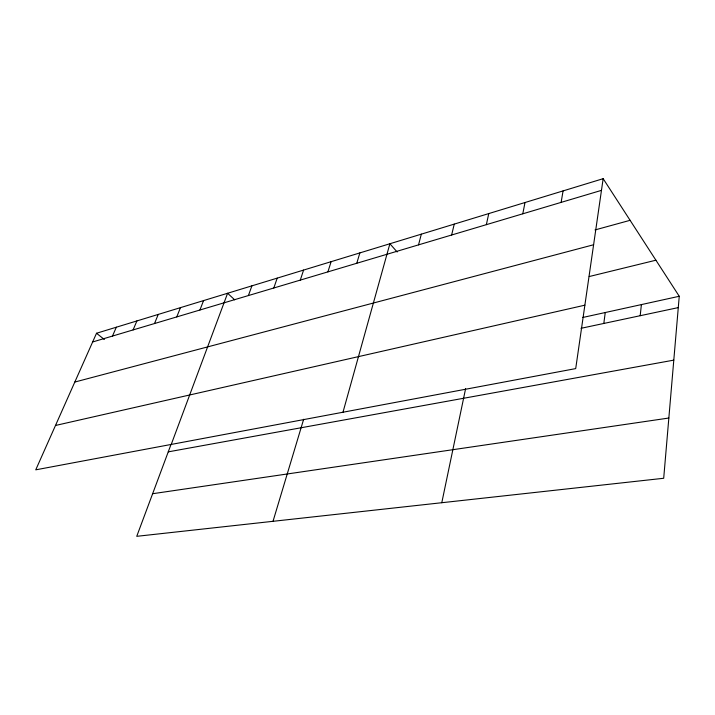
<?xml version="1.0" encoding="UTF-8"?>
<svg xmlns="http://www.w3.org/2000/svg" width="715" height="715" viewBox="0 0 715 715"><rect width="100%" height="100%" fill="white"/><g stroke="black" fill="none" stroke-linecap="round" stroke-linejoin="round"><path stroke-width="1.07" d="M603.156 178.678L575.709 368.6L35.75 469.835L96.525 333.253L603.156 178.678L679.25 296.278L663.699 478.272L136.744 536.322L170.912 444.721M640.193 315.717L641.4 304.59M603.817 323.457L605.248 312.526M561.123 202.381L563.08 190.905M522.799 213.803L524.998 202.524M441.79 502.717L465.608 388.647M486.352 224.662L488.765 213.579M451.639 235.003L454.24 224.117M418.543 244.861L421.323 234.154M342.986 412.233L389.89 243.744L397.165 252.002M356.785 263.272L359.851 252.913M273.014 521.307L303.669 419.24M327.917 271.87L331.108 261.681M300.291 280.101L303.589 270.073M273.809 287.993L277.206 278.126M248.409 295.563L251.903 285.848M171.234 444.435L227.602 293.257L234.69 299.826M199.923 310.006L203.56 300.595M176.766 316.915L180.466 307.638M154.503 323.546L158.256 314.412M133.097 329.919L136.896 320.928M112.487 336.059L116.331 327.211M92.637 341.976L601.476 190.36M595.023 229.935L630.103 220.318M74.807 382.051L593.611 244.753M589.205 276.544L655.905 260.206M55.493 425.47L584.879 305.18M582.573 317.514L679.25 296.278M581.009 328.31L678.285 307.602M168.248 451.862L673.798 360.137M152.635 493.716L668.847 418.034M96.525 333.253L104.354 339.509"/></g></svg>
